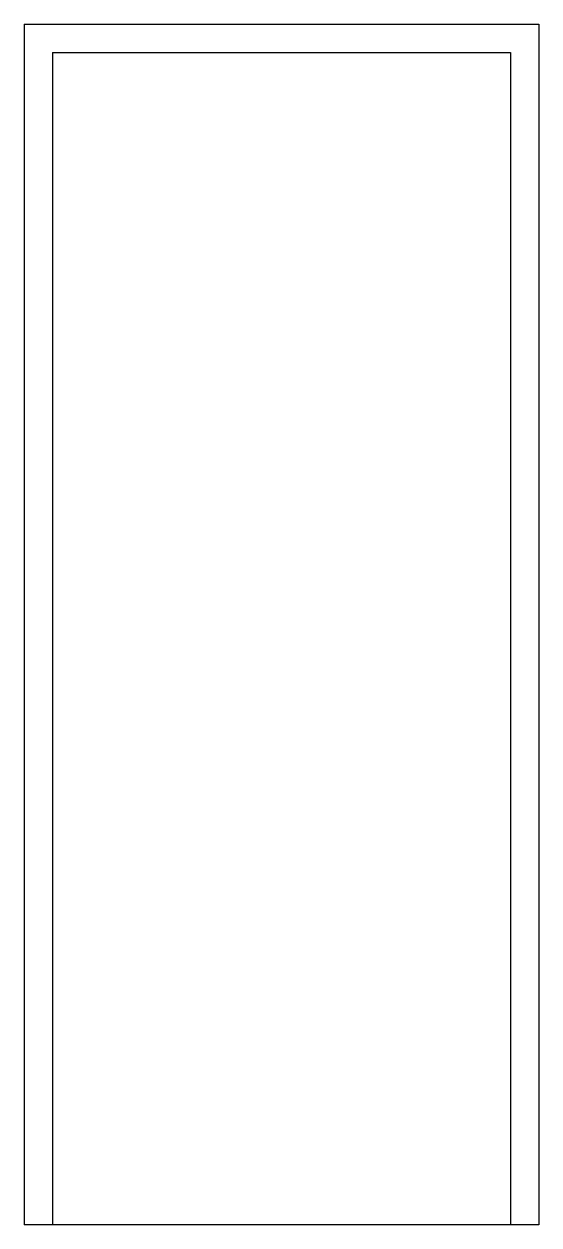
# Model space of a CAD drawing. Header units: millimetres. Extents: x -2945 to -2855, y -3855 to -3645.
import ezdxf

# ---------------------------------------------------------------- set-up
doc = ezdxf.new("R2010")
doc.units = ezdxf.units.MM

msp = doc.modelspace()

# ---------------------------------------------------------------- linework, layer by layer
for p, q in [((-2945.37, -3645.43), (-2855.37, -3645.43)), ((-2945.37, -3645.43), (-2945.37, -3855.43)), ((-2855.37, -3645.43), (-2855.37, -3855.43)), ((-2940.37, -3650.43), (-2860.37, -3650.43)), ((-2940.37, -3650.43), (-2940.37, -3855.43)), ((-2860.37, -3650.43), (-2860.37, -3855.43)), ((-2855.37, -3855.43), (-2945.37, -3855.43))]:
    msp.add_line(p, q)

doc.saveas('drawing.dxf')
